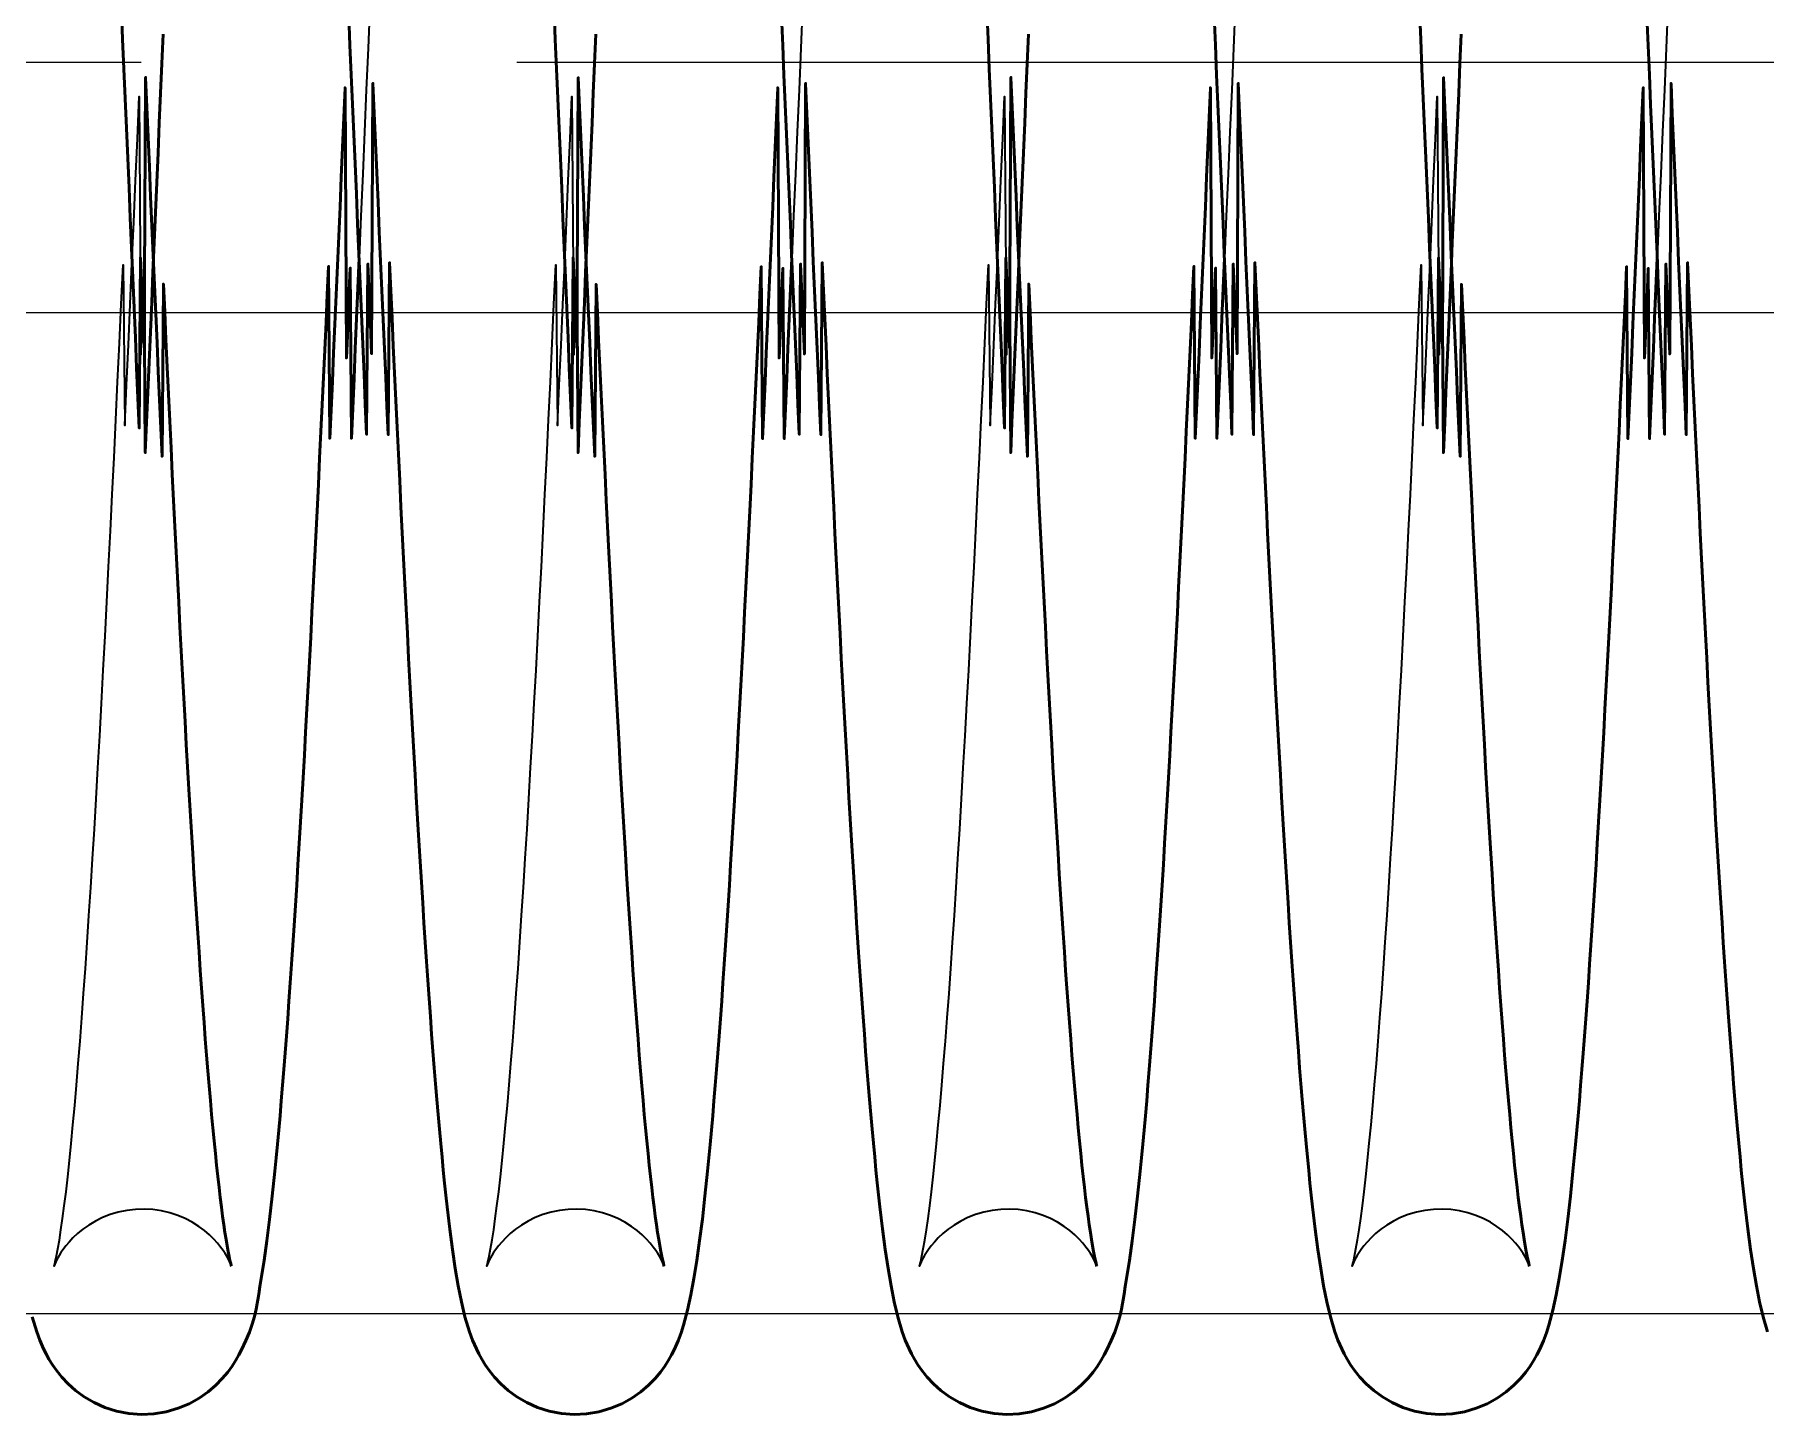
# Model space of a CAD drawing. Header units: millimetres. Extents: x 1448 to 104164, y -19509 to -89.
# Drawn here: x 81338.2 to 81407.3, y -3056.7 to -3001.5 of the extents above; entities that cross this region are included whole.
import ezdxf

# ---------------------------------------------------------------- set-up
doc = ezdxf.new("R2010")
doc.units = ezdxf.units.MM
doc.header["$LTSCALE"] = 60
doc.header["$MEASUREMENT"] = 0
doc.linetypes.add('CENTER', pattern=[2, 1.25, -0.25, 0.25, -0.25])
doc.layers.get('0').update_dxf_attribs({"linetype": 'CONTINUOUS'})
doc.layers.add('cen', color=14, linetype='CONTINUOUS')
doc.layers.add('가려진 것(ISO)', color=7, linetype='CONTINUOUS', lineweight=35)
doc.layers.add('가시적인 것(ISO)', color=7, linetype='CONTINUOUS', lineweight=50)

# ---------------------------------------------------------------- blocks, each defined once
blk = doc.blocks.new('토션스프링1')
at = {"layer": '가려진 것(ISO)', "flags": 128}
for points in [[(21462886.728, -50955456.936), (21462886.656, -50955458.59), (21462886.584, -50955460.254), (21462886.512, -50955461.927), (21462886.44, -50955463.607), (21462886.368, -50955465.293), (21462886.297, -50955466.981)], [(21462904.003, -50955456.939), (21462903.931, -50955458.591), (21462903.86, -50955460.254), (21462903.788, -50955461.926), (21462903.716, -50955463.606), (21462903.644, -50955465.292), (21462903.572, -50955466.982)], [(21462921.279, -50955456.936), (21462921.207, -50955458.59), (21462921.135, -50955460.254), (21462921.064, -50955461.927), (21462920.992, -50955463.607), (21462920.92, -50955465.293), (21462920.848, -50955466.981)], [(21462938.555, -50955456.939), (21462938.483, -50955458.591), (21462938.411, -50955460.254), (21462938.339, -50955461.926), (21462938.268, -50955463.606), (21462938.196, -50955465.292), (21462938.124, -50955466.982)], [(21462881.199, -50955507.244), (21462881.194, -50955507.229), (21462881.175, -50955507.177), (21462881.134, -50955507.083), (21462881.064, -50955506.94), (21462881.012, -50955506.847), (21462880.948, -50955506.739), (21462880.867, -50955506.616), (21462880.766, -50955506.478), (21462880.643, -50955506.325), (21462880.496, -50955506.162), (21462880.322, -50955505.993), (21462880.121, -50955505.821), (21462879.891, -50955505.652), (21462879.634, -50955505.491), (21462879.354, -50955505.344), (21462879.053, -50955505.217), (21462878.734, -50955505.113), (21462878.401, -50955505.035), (21462878.058, -50955504.985), (21462877.71, -50955504.965), (21462877.363, -50955504.976), (21462877.019, -50955505.017), (21462876.682, -50955505.087), (21462876.358, -50955505.183), (21462876.052, -50955505.304), (21462875.765, -50955505.445), (21462875.501, -50955505.603), (21462875.263, -50955505.77), (21462875.053, -50955505.941), (21462874.871, -50955506.112), (21462874.716, -50955506.278), (21462874.586, -50955506.433), (21462874.48, -50955506.574), (21462874.393, -50955506.702), (21462874.323, -50955506.815), (21462874.268, -50955506.913), (21462874.192, -50955507.065), (21462874.148, -50955507.166), (21462874.126, -50955507.223), (21462874.118, -50955507.244), (21462874.121, -50955507.234), (21462874.132, -50955507.197), (21462874.148, -50955507.136), (21462874.167, -50955507.055), (21462874.214, -50955506.836), (21462874.268, -50955506.549), (21462874.329, -50955506.199), (21462874.393, -50955505.792), (21462874.46, -50955505.333), (21462874.526, -50955504.828), (21462874.594, -50955504.275), (21462874.662, -50955503.674), (21462874.731, -50955503.027), (21462874.8, -50955502.336), (21462874.871, -50955501.601), (21462874.941, -50955500.825), (21462875.012, -50955500.007), (21462875.083, -50955499.15), (21462875.155, -50955498.254), (21462875.226, -50955497.322), (21462875.297, -50955496.353), (21462875.368, -50955495.35), (21462875.439, -50955494.31), (21462875.51, -50955493.232), (21462875.582, -50955492.119), (21462875.653, -50955490.971), (21462875.725, -50955489.79), (21462875.797, -50955488.577), (21462875.868, -50955487.333), (21462875.94, -50955486.061), (21462876.011, -50955484.76), (21462876.083, -50955483.433), (21462876.155, -50955482.08), (21462876.226, -50955480.703), (21462876.297, -50955479.301), (21462876.369, -50955477.873), (21462876.44, -50955476.418), (21462876.512, -50955474.94), (21462876.584, -50955473.44), (21462876.656, -50955471.919), (21462876.727, -50955470.378), (21462876.799, -50955468.82), (21462876.871, -50955467.246), (21462876.943, -50955473.657), (21462877.014, -50955472.056), (21462877.086, -50955470.443), (21462877.157, -50955468.82), (21462877.228, -50955467.183), (21462877.3, -50955465.534), (21462877.372, -50955463.872), (21462877.443, -50955462.202), (21462877.515, -50955460.523), (21462877.587, -50955470.837), (21462877.659, -50955469.147)], [(21462898.475, -50955507.244), (21462898.47, -50955507.229), (21462898.451, -50955507.177), (21462898.41, -50955507.083), (21462898.339, -50955506.94), (21462898.288, -50955506.847), (21462898.223, -50955506.739), (21462898.143, -50955506.617), (21462898.042, -50955506.478), (21462897.919, -50955506.326), (21462897.772, -50955506.163), (21462897.599, -50955505.994), (21462897.397, -50955505.822), (21462897.167, -50955505.652), (21462896.911, -50955505.491), (21462896.631, -50955505.344), (21462896.33, -50955505.217), (21462896.011, -50955505.114), (21462895.678, -50955505.035), (21462895.335, -50955504.985), (21462894.988, -50955504.965), (21462894.641, -50955504.976), (21462894.296, -50955505.017), (21462893.959, -50955505.086), (21462893.636, -50955505.182), (21462893.33, -50955505.303), (21462893.043, -50955505.445), (21462892.778, -50955505.602), (21462892.54, -50955505.768), (21462892.33, -50955505.94), (21462892.148, -50955506.111), (21462891.992, -50955506.277), (21462891.863, -50955506.432), (21462891.756, -50955506.572), (21462891.668, -50955506.699), (21462891.597, -50955506.811), (21462891.542, -50955506.91), (21462891.467, -50955507.065), (21462891.423, -50955507.166), (21462891.401, -50955507.224), (21462891.394, -50955507.244), (21462891.397, -50955507.234), (21462891.408, -50955507.197), (21462891.423, -50955507.137), (21462891.441, -50955507.056), (21462891.488, -50955506.837), (21462891.544, -50955506.547), (21462891.606, -50955506.195), (21462891.67, -50955505.788), (21462891.735, -50955505.333), (21462891.801, -50955504.827), (21462891.869, -50955504.272), (21462891.937, -50955503.671), (21462892.006, -50955503.023), (21462892.076, -50955502.331), (21462892.147, -50955501.596), (21462892.217, -50955500.819), (21462892.289, -50955500.001), (21462892.36, -50955499.144), (21462892.431, -50955498.25), (21462892.502, -50955497.319), (21462892.573, -50955496.353), (21462892.644, -50955495.347), (21462892.715, -50955494.304), (21462892.786, -50955493.225), (21462892.858, -50955492.111), (21462892.929, -50955490.962), (21462893.001, -50955489.781), (21462893.073, -50955488.569), (21462893.144, -50955487.327), (21462893.216, -50955486.056), (21462893.287, -50955484.757), (21462893.359, -50955483.432), (21462893.43, -50955482.082), (21462893.502, -50955480.705), (21462893.573, -50955479.3), (21462893.645, -50955477.869), (21462893.716, -50955476.413), (21462893.788, -50955474.934), (21462893.86, -50955473.433), (21462893.932, -50955471.913), (21462894.003, -50955470.373), (21462894.075, -50955468.817), (21462894.147, -50955467.245), (21462894.218, -50955473.659), (21462894.29, -50955472.061), (21462894.361, -50955470.451), (21462894.432, -50955468.826), (21462894.504, -50955467.186), (21462894.576, -50955465.534), (21462894.647, -50955463.871), (21462894.719, -50955462.2), (21462894.791, -50955460.521), (21462894.863, -50955470.836), (21462894.935, -50955469.147)], [(21462915.751, -50955507.244), (21462915.746, -50955507.229), (21462915.726, -50955507.177), (21462915.686, -50955507.083), (21462915.615, -50955506.94), (21462915.564, -50955506.847), (21462915.499, -50955506.739), (21462915.418, -50955506.616), (21462915.318, -50955506.478), (21462915.195, -50955506.325), (21462915.047, -50955506.162), (21462914.874, -50955505.993), (21462914.673, -50955505.821), (21462914.442, -50955505.652), (21462914.186, -50955505.491), (21462913.905, -50955505.344), (21462913.605, -50955505.217), (21462913.286, -50955505.113), (21462912.952, -50955505.035), (21462912.609, -50955504.985), (21462912.262, -50955504.965), (21462911.915, -50955504.976), (21462911.57, -50955505.017), (21462911.233, -50955505.087), (21462910.91, -50955505.183), (21462910.603, -50955505.304), (21462910.317, -50955505.445), (21462910.053, -50955505.603), (21462909.814, -50955505.77), (21462909.604, -50955505.941), (21462909.422, -50955506.112), (21462909.267, -50955506.278), (21462909.138, -50955506.433), (21462909.031, -50955506.574), (21462908.944, -50955506.702), (21462908.875, -50955506.815), (21462908.82, -50955506.913), (21462908.743, -50955507.065), (21462908.699, -50955507.166), (21462908.677, -50955507.223), (21462908.67, -50955507.244), (21462908.673, -50955507.234), (21462908.683, -50955507.197), (21462908.699, -50955507.136), (21462908.719, -50955507.055), (21462908.765, -50955506.836), (21462908.82, -50955506.549), (21462908.88, -50955506.199), (21462908.945, -50955505.792), (21462909.011, -50955505.333), (21462909.078, -50955504.828), (21462909.145, -50955504.275), (21462909.213, -50955503.674), (21462909.282, -50955503.027), (21462909.352, -50955502.336), (21462909.422, -50955501.601), (21462909.493, -50955500.825), (21462909.564, -50955500.007), (21462909.635, -50955499.15), (21462909.706, -50955498.254), (21462909.777, -50955497.322), (21462909.849, -50955496.353), (21462909.92, -50955495.35), (21462909.991, -50955494.31), (21462910.062, -50955493.232), (21462910.133, -50955492.119), (21462910.205, -50955490.971), (21462910.276, -50955489.79), (21462910.348, -50955488.577), (21462910.42, -50955487.333), (21462910.491, -50955486.061), (21462910.563, -50955484.76), (21462910.635, -50955483.433), (21462910.706, -50955482.08), (21462910.777, -50955480.703), (21462910.849, -50955479.301), (21462910.92, -50955477.873), (21462910.992, -50955476.418), (21462911.063, -50955474.94), (21462911.135, -50955473.44), (21462911.207, -50955471.919), (21462911.279, -50955470.378), (21462911.351, -50955468.82), (21462911.422, -50955467.246), (21462911.494, -50955473.657), (21462911.566, -50955472.056), (21462911.637, -50955470.443), (21462911.708, -50955468.82), (21462911.78, -50955467.183), (21462911.852, -50955465.534), (21462911.923, -50955463.872), (21462911.995, -50955462.202), (21462912.067, -50955460.523), (21462912.139, -50955470.837), (21462912.21, -50955469.147)], [(21462933.027, -50955507.244), (21462933.022, -50955507.229), (21462933.002, -50955507.177), (21462932.961, -50955507.083), (21462932.891, -50955506.94), (21462932.84, -50955506.847), (21462932.775, -50955506.739), (21462932.694, -50955506.617), (21462932.594, -50955506.478), (21462932.471, -50955506.326), (21462932.324, -50955506.163), (21462932.15, -50955505.994), (21462931.949, -50955505.822), (21462931.718, -50955505.652), (21462931.462, -50955505.491), (21462931.182, -50955505.344), (21462930.882, -50955505.217), (21462930.563, -50955505.114), (21462930.229, -50955505.035), (21462929.886, -50955504.985), (21462929.54, -50955504.965), (21462929.192, -50955504.976), (21462928.848, -50955505.017), (21462928.511, -50955505.086), (21462928.187, -50955505.182), (21462927.881, -50955505.303), (21462927.594, -50955505.445), (21462927.33, -50955505.602), (21462927.091, -50955505.768), (21462926.882, -50955505.94), (21462926.699, -50955506.111), (21462926.544, -50955506.277), (21462926.414, -50955506.432), (21462926.307, -50955506.572), (21462926.219, -50955506.699), (21462926.149, -50955506.811), (21462926.094, -50955506.91), (21462926.018, -50955507.065), (21462925.975, -50955507.166), (21462925.953, -50955507.224), (21462925.946, -50955507.244), (21462925.949, -50955507.234), (21462925.959, -50955507.197), (21462925.974, -50955507.137), (21462925.993, -50955507.056), (21462926.04, -50955506.837), (21462926.096, -50955506.547), (21462926.158, -50955506.195), (21462926.222, -50955505.788), (21462926.287, -50955505.333), (21462926.353, -50955504.827), (21462926.42, -50955504.272), (21462926.489, -50955503.671), (21462926.558, -50955503.023), (21462926.628, -50955502.331), (21462926.698, -50955501.596), (21462926.769, -50955500.819), (21462926.84, -50955500.001), (21462926.911, -50955499.144), (21462926.983, -50955498.25), (21462927.054, -50955497.319), (21462927.124, -50955496.353), (21462927.195, -50955495.347), (21462927.267, -50955494.304), (21462927.338, -50955493.225), (21462927.409, -50955492.111), (21462927.481, -50955490.962), (21462927.553, -50955489.781), (21462927.624, -50955488.569), (21462927.696, -50955487.327), (21462927.767, -50955486.056), (21462927.839, -50955484.757), (21462927.91, -50955483.432), (21462927.982, -50955482.082), (21462928.053, -50955480.705), (21462928.124, -50955479.3), (21462928.196, -50955477.869), (21462928.268, -50955476.413), (21462928.339, -50955474.934), (21462928.411, -50955473.433), (21462928.483, -50955471.913), (21462928.555, -50955470.373), (21462928.626, -50955468.817), (21462928.698, -50955467.245), (21462928.77, -50955473.659), (21462928.841, -50955472.061), (21462928.912, -50955470.451), (21462928.984, -50955468.826), (21462929.056, -50955467.186), (21462929.127, -50955465.534), (21462929.199, -50955463.871), (21462929.271, -50955462.2), (21462929.342, -50955460.521), (21462929.414, -50955470.836), (21462929.486, -50955469.147)]]:
    blk.add_lwpolyline(points, dxfattribs=at)
at = {"layer": '가시적인 것(ISO)', "flags": 128}
for points in [[(21462876.803, -50955457.057), (21462876.854, -50955458.232), (21462876.905, -50955459.413), (21462876.956, -50955460.597), (21462877.007, -50955461.786), (21462877.058, -50955462.978), (21462877.109, -50955464.173), (21462877.16, -50955465.37), (21462877.211, -50955466.568), (21462877.262, -50955467.767), (21462877.312, -50955468.966), (21462877.363, -50955470.165), (21462877.414, -50955471.363), (21462877.465, -50955472.561), (21462877.515, -50955473.761), (21462877.566, -50955466.961), (21462877.617, -50955468.161), (21462877.668, -50955469.361), (21462877.719, -50955470.559), (21462877.77, -50955459.756), (21462877.821, -50955460.951), (21462877.872, -50955462.142), (21462877.923, -50955463.331), (21462877.974, -50955464.515), (21462878.025, -50955465.694), (21462878.076, -50955466.868), (21462878.126, -50955468.036), (21462878.177, -50955469.198), (21462878.228, -50955470.352), (21462878.279, -50955471.499), (21462878.329, -50955472.637), (21462878.38, -50955473.77), (21462878.431, -50955474.895), (21462878.482, -50955468.014), (21462878.533, -50955469.126), (21462878.583, -50955470.23), (21462878.634, -50955471.326), (21462878.685, -50955472.413), (21462878.736, -50955473.49), (21462878.787, -50955474.557), (21462878.838, -50955475.613), (21462878.889, -50955476.659), (21462878.94, -50955477.692), (21462878.991, -50955478.714), (21462879.042, -50955479.722), (21462879.093, -50955480.718), (21462879.143, -50955481.699), (21462879.194, -50955482.666), (21462879.244, -50955483.619), (21462879.295, -50955484.559), (21462879.346, -50955485.486), (21462879.397, -50955486.4), (21462879.447, -50955487.3), (21462879.498, -50955488.185), (21462879.549, -50955489.055), (21462879.6, -50955489.91), (21462879.651, -50955490.749), (21462879.702, -50955491.572), (21462879.752, -50955492.378), (21462879.803, -50955493.166), (21462879.854, -50955493.937), (21462879.904, -50955494.69), (21462879.955, -50955495.425), (21462880.005, -50955496.14), (21462880.056, -50955496.836), (21462880.106, -50955497.513), (21462880.156, -50955498.172), (21462880.207, -50955498.813), (21462880.257, -50955499.434), (21462880.307, -50955500.036), (21462880.357, -50955500.618), (21462880.407, -50955501.18), (21462880.457, -50955501.72), (21462880.507, -50955502.24), (21462880.556, -50955502.738), (21462880.606, -50955503.214), (21462880.655, -50955503.667), (21462880.703, -50955504.098), (21462880.751, -50955504.505), (21462880.799, -50955504.889), (21462880.847, -50955505.25), (21462880.894, -50955505.587), (21462880.94, -50955505.897), (21462880.985, -50955506.181), (21462881.028, -50955506.435), (21462881.068, -50955506.66), (21462881.106, -50955506.854), (21462881.141, -50955507.014), (21462881.17, -50955507.137), (21462881.191, -50955507.216), (21462881.199, -50955507.244)], [(21462877.659, -50955469.147), (21462877.71, -50955467.946), (21462877.761, -50955474.743), (21462877.812, -50955473.54), (21462877.863, -50955472.338), (21462877.913, -50955471.136), (21462877.964, -50955469.936), (21462878.015, -50955468.738), (21462878.065, -50955467.543), (21462878.116, -50955466.347), (21462878.167, -50955465.152), (21462878.218, -50955463.958), (21462878.269, -50955462.766), (21462878.32, -50955461.575), (21462878.371, -50955460.388), (21462878.422, -50955459.204), (21462878.473, -50955458.024)], [(21462894.079, -50955457.062), (21462894.13, -50955458.238), (21462894.181, -50955459.419), (21462894.232, -50955460.603), (21462894.283, -50955461.792), (21462894.334, -50955462.983), (21462894.385, -50955464.177), (21462894.436, -50955465.372), (21462894.487, -50955466.569), (21462894.537, -50955467.766), (21462894.588, -50955468.964), (21462894.639, -50955470.161), (21462894.689, -50955471.359), (21462894.74, -50955472.559), (21462894.791, -50955473.761), (21462894.842, -50955466.962), (21462894.893, -50955468.164), (21462894.944, -50955469.365), (21462894.995, -50955470.564), (21462895.046, -50955459.762), (21462895.097, -50955460.956), (21462895.148, -50955462.148), (21462895.199, -50955463.336), (21462895.25, -50955464.519), (21462895.3, -50955465.698), (21462895.351, -50955466.871), (21462895.402, -50955468.037), (21462895.453, -50955469.197), (21462895.504, -50955470.349), (21462895.554, -50955471.494), (21462895.605, -50955472.634), (21462895.656, -50955473.768), (21462895.707, -50955474.895), (21462895.758, -50955468.016), (21462895.808, -50955469.129), (21462895.859, -50955470.234), (21462895.91, -50955471.33), (21462895.961, -50955472.417), (21462896.012, -50955473.494), (21462896.063, -50955474.561), (21462896.114, -50955475.618), (21462896.165, -50955476.662), (21462896.216, -50955477.695), (21462896.267, -50955478.715), (21462896.317, -50955479.722), (21462896.368, -50955480.716), (21462896.419, -50955481.695), (21462896.469, -50955482.662), (21462896.52, -50955483.616), (21462896.571, -50955484.558), (21462896.622, -50955485.486), (21462896.673, -50955486.401), (21462896.723, -50955487.302), (21462896.774, -50955488.187), (21462896.825, -50955489.058), (21462896.876, -50955489.913), (21462896.927, -50955490.752), (21462896.977, -50955491.575), (21462897.028, -50955492.38), (21462897.079, -50955493.168), (21462897.129, -50955493.939), (21462897.18, -50955494.69), (21462897.23, -50955495.423), (21462897.281, -50955496.137), (21462897.331, -50955496.834), (21462897.382, -50955497.512), (21462897.432, -50955498.172), (21462897.482, -50955498.813), (21462897.533, -50955499.434), (21462897.583, -50955500.037), (21462897.633, -50955500.619), (21462897.683, -50955501.181), (21462897.733, -50955501.721), (21462897.783, -50955502.241), (21462897.832, -50955502.739), (21462897.881, -50955503.214), (21462897.93, -50955503.667), (21462897.979, -50955504.097), (21462898.027, -50955504.505), (21462898.076, -50955504.89), (21462898.123, -50955505.251), (21462898.17, -50955505.587), (21462898.216, -50955505.898), (21462898.26, -50955506.18), (21462898.303, -50955506.435), (21462898.344, -50955506.66), (21462898.382, -50955506.854), (21462898.417, -50955507.014), (21462898.446, -50955507.137), (21462898.467, -50955507.216), (21462898.475, -50955507.244)], [(21462894.935, -50955469.147), (21462894.986, -50955467.947), (21462895.036, -50955474.745), (21462895.087, -50955473.544), (21462895.138, -50955472.344), (21462895.189, -50955471.145), (21462895.239, -50955469.947), (21462895.29, -50955468.75), (21462895.341, -50955467.551), (21462895.392, -50955466.353), (21462895.443, -50955465.156), (21462895.494, -50955463.96), (21462895.544, -50955462.766), (21462895.595, -50955461.575), (21462895.646, -50955460.387), (21462895.697, -50955459.203), (21462895.748, -50955458.023)], [(21462911.355, -50955457.057), (21462911.406, -50955458.232), (21462911.457, -50955459.413), (21462911.508, -50955460.597), (21462911.558, -50955461.786), (21462911.609, -50955462.978), (21462911.66, -50955464.173), (21462911.711, -50955465.37), (21462911.762, -50955466.568), (21462911.813, -50955467.767), (21462911.864, -50955468.966), (21462911.915, -50955470.165), (21462911.965, -50955471.363), (21462912.016, -50955472.561), (21462912.067, -50955473.761), (21462912.118, -50955466.961), (21462912.168, -50955468.161), (21462912.219, -50955469.361), (21462912.27, -50955470.559), (21462912.321, -50955459.756), (21462912.372, -50955460.951), (21462912.423, -50955462.142), (21462912.474, -50955463.331), (21462912.525, -50955464.515), (21462912.576, -50955465.694), (21462912.627, -50955466.868), (21462912.678, -50955468.036), (21462912.729, -50955469.198), (21462912.78, -50955470.352), (21462912.83, -50955471.499), (21462912.881, -50955472.637), (21462912.932, -50955473.77), (21462912.982, -50955474.895), (21462913.033, -50955468.014), (21462913.084, -50955469.126), (21462913.135, -50955470.23), (21462913.186, -50955471.326), (21462913.237, -50955472.413), (21462913.288, -50955473.49), (21462913.339, -50955474.557), (21462913.39, -50955475.613), (21462913.441, -50955476.659), (21462913.492, -50955477.692), (21462913.542, -50955478.714), (21462913.593, -50955479.722), (21462913.644, -50955480.718), (21462913.695, -50955481.699), (21462913.745, -50955482.666), (21462913.796, -50955483.619), (21462913.847, -50955484.559), (21462913.897, -50955485.486), (21462913.948, -50955486.4), (21462913.999, -50955487.3), (21462914.05, -50955488.185), (21462914.101, -50955489.055), (21462914.151, -50955489.91), (21462914.202, -50955490.749), (21462914.253, -50955491.572), (21462914.304, -50955492.378), (21462914.355, -50955493.166), (21462914.405, -50955493.937), (21462914.456, -50955494.69), (21462914.506, -50955495.425), (21462914.557, -50955496.14), (21462914.607, -50955496.836), (21462914.657, -50955497.513), (21462914.708, -50955498.172), (21462914.758, -50955498.813), (21462914.808, -50955499.434), (21462914.859, -50955500.036), (21462914.909, -50955500.618), (21462914.959, -50955501.18), (21462915.009, -50955501.72), (21462915.058, -50955502.24), (21462915.108, -50955502.738), (21462915.157, -50955503.214), (21462915.206, -50955503.667), (21462915.255, -50955504.098), (21462915.303, -50955504.505), (21462915.351, -50955504.889), (21462915.399, -50955505.25), (21462915.446, -50955505.587), (21462915.492, -50955505.897), (21462915.536, -50955506.181), (21462915.579, -50955506.435), (21462915.62, -50955506.66), (21462915.658, -50955506.854), (21462915.692, -50955507.014), (21462915.721, -50955507.137), (21462915.742, -50955507.216), (21462915.751, -50955507.244)], [(21462912.21, -50955469.147), (21462912.261, -50955467.946), (21462912.312, -50955474.743), (21462912.363, -50955473.54), (21462912.414, -50955472.338), (21462912.465, -50955471.136), (21462912.516, -50955469.936), (21462912.566, -50955468.738), (21462912.617, -50955467.543), (21462912.668, -50955466.347), (21462912.719, -50955465.152), (21462912.769, -50955463.958), (21462912.82, -50955462.766), (21462912.871, -50955461.575), (21462912.922, -50955460.388), (21462912.973, -50955459.204), (21462913.024, -50955458.024)], [(21462928.631, -50955457.062), (21462928.682, -50955458.238), (21462928.733, -50955459.419), (21462928.783, -50955460.603), (21462928.834, -50955461.792), (21462928.885, -50955462.983), (21462928.936, -50955464.177), (21462928.987, -50955465.372), (21462929.038, -50955466.569), (21462929.089, -50955467.766), (21462929.14, -50955468.964), (21462929.19, -50955470.161), (21462929.241, -50955471.359), (21462929.292, -50955472.559), (21462929.343, -50955473.761), (21462929.393, -50955466.962), (21462929.444, -50955468.164), (21462929.495, -50955469.365), (21462929.546, -50955470.564), (21462929.597, -50955459.762), (21462929.648, -50955460.956), (21462929.699, -50955462.148), (21462929.75, -50955463.336), (21462929.801, -50955464.519), (21462929.852, -50955465.698), (21462929.903, -50955466.871), (21462929.954, -50955468.037), (21462930.004, -50955469.197), (21462930.055, -50955470.349), (21462930.106, -50955471.494), (21462930.157, -50955472.634), (21462930.207, -50955473.768), (21462930.258, -50955474.895), (21462930.309, -50955468.016), (21462930.36, -50955469.129), (21462930.411, -50955470.234), (21462930.462, -50955471.33), (21462930.513, -50955472.417), (21462930.564, -50955473.494), (21462930.615, -50955474.561), (21462930.666, -50955475.618), (21462930.717, -50955476.662), (21462930.767, -50955477.695), (21462930.818, -50955478.715), (21462930.869, -50955479.722), (21462930.92, -50955480.716), (21462930.97, -50955481.695), (21462931.021, -50955482.662), (21462931.072, -50955483.616), (21462931.122, -50955484.558), (21462931.173, -50955485.486), (21462931.224, -50955486.401), (21462931.275, -50955487.302), (21462931.326, -50955488.187), (21462931.377, -50955489.058), (21462931.427, -50955489.913), (21462931.478, -50955490.752), (21462931.529, -50955491.575), (21462931.58, -50955492.38), (21462931.63, -50955493.168), (21462931.681, -50955493.939), (21462931.731, -50955494.69), (21462931.782, -50955495.423), (21462931.832, -50955496.137), (21462931.883, -50955496.834), (21462931.933, -50955497.512), (21462931.983, -50955498.172), (21462932.034, -50955498.813), (21462932.084, -50955499.434), (21462932.134, -50955500.037), (21462932.185, -50955500.619), (21462932.235, -50955501.181), (21462932.284, -50955501.721), (21462932.334, -50955502.241), (21462932.384, -50955502.739), (21462932.433, -50955503.214), (21462932.482, -50955503.667), (21462932.53, -50955504.097), (21462932.579, -50955504.505), (21462932.627, -50955504.89), (21462932.675, -50955505.251), (21462932.722, -50955505.587), (21462932.768, -50955505.898), (21462932.812, -50955506.18), (21462932.855, -50955506.435), (21462932.895, -50955506.66), (21462932.933, -50955506.854), (21462932.968, -50955507.014), (21462932.997, -50955507.137), (21462933.018, -50955507.216), (21462933.027, -50955507.244)], [(21462929.486, -50955469.147), (21462929.537, -50955467.947), (21462929.588, -50955474.745), (21462929.639, -50955473.544), (21462929.69, -50955472.344), (21462929.74, -50955471.145), (21462929.791, -50955469.947), (21462929.842, -50955468.75), (21462929.892, -50955467.551), (21462929.943, -50955466.353), (21462929.994, -50955465.156), (21462930.045, -50955463.96), (21462930.096, -50955462.766), (21462930.147, -50955461.575), (21462930.198, -50955460.387), (21462930.249, -50955459.203), (21462930.3, -50955458.023)], [(21462886.297, -50955466.981), (21462886.246, -50955468.181), (21462886.195, -50955469.381), (21462886.144, -50955470.581), (21462886.093, -50955471.78), (21462886.043, -50955472.977), (21462885.992, -50955474.175), (21462885.941, -50955467.374), (21462885.891, -50955468.573), (21462885.84, -50955469.772), (21462885.789, -50955470.97), (21462885.738, -50955460.166), (21462885.687, -50955461.36), (21462885.636, -50955462.551), (21462885.585, -50955463.739), (21462885.534, -50955464.923), (21462885.483, -50955466.102), (21462885.432, -50955467.276), (21462885.381, -50955468.445), (21462885.33, -50955469.607), (21462885.28, -50955470.761), (21462885.229, -50955471.909), (21462885.178, -50955473.048), (21462885.127, -50955474.179), (21462885.077, -50955467.304), (21462885.026, -50955468.422), (21462884.975, -50955469.533), (21462884.924, -50955470.636), (21462884.873, -50955471.732), (21462884.822, -50955472.818), (21462884.771, -50955473.895), (21462884.72, -50955474.963), (21462884.669, -50955476.02), (21462884.618, -50955477.066), (21462884.567, -50955478.101), (21462884.516, -50955479.125), (21462884.465, -50955480.135), (21462884.415, -50955481.133), (21462884.364, -50955482.117), (21462884.313, -50955483.087), (21462884.262, -50955484.043), (21462884.211, -50955484.985), (21462884.161, -50955485.914), (21462884.11, -50955486.83), (21462884.059, -50955487.732), (21462884.008, -50955488.621), (21462883.957, -50955489.495), (21462883.906, -50955490.354), (21462883.855, -50955491.198), (21462883.804, -50955492.027), (21462883.752, -50955492.84), (21462883.701, -50955493.637), (21462883.65, -50955494.417), (21462883.599, -50955495.18), (21462883.548, -50955495.925), (21462883.497, -50955496.653), (21462883.445, -50955497.363), (21462883.394, -50955498.054), (21462883.343, -50955498.726), (21462883.292, -50955499.38), (21462883.241, -50955500.015), (21462883.19, -50955500.632), (21462883.139, -50955501.231), (21462883.088, -50955501.812), (21462883.037, -50955502.375), (21462882.985, -50955502.92), (21462882.933, -50955503.446), (21462882.829, -50955504.446), (21462882.722, -50955505.374), (21462882.614, -50955506.232), (21462882.502, -50955507.018), (21462882.388, -50955507.733), (21462882.337, -50955508.059), (21462882.289, -50955508.367), (21462882.184, -50955508.956), (21462882.115, -50955509.251), (21462882.027, -50955509.554), (21462881.916, -50955509.874), (21462881.775, -50955510.216), (21462881.598, -50955510.588), (21462881.495, -50955510.788), (21462881.375, -50955511.002), (21462881.229, -50955511.234), (21462881.051, -50955511.479), (21462880.835, -50955511.736), (21462880.576, -50955512.001), (21462880.268, -50955512.264), (21462879.913, -50955512.513), (21462879.51, -50955512.736), (21462879.068, -50955512.921), (21462878.597, -50955513.059), (21462878.105, -50955513.14), (21462877.602, -50955513.163), (21462877.1, -50955513.127), (21462876.613, -50955513.032), (21462876.147, -50955512.883), (21462875.713, -50955512.689), (21462875.322, -50955512.46), (21462874.977, -50955512.206), (21462874.679, -50955511.94), (21462874.429, -50955511.675), (21462874.223, -50955511.42), (21462874.053, -50955511.178), (21462873.914, -50955510.952), (21462873.798, -50955510.743), (21462873.701, -50955510.548), (21462873.549, -50955510.193), (21462873.43, -50955509.869), (21462873.247, -50955509.262)], [(21462903.572, -50955466.982), (21462903.521, -50955468.182), (21462903.471, -50955469.384), (21462903.42, -50955470.585), (21462903.369, -50955471.786), (21462903.318, -50955472.986), (21462903.268, -50955474.184), (21462903.217, -50955467.38), (21462903.166, -50955468.578), (21462903.115, -50955469.775), (21462903.064, -50955470.971), (21462903.014, -50955460.166), (21462902.963, -50955461.359), (21462902.912, -50955462.55), (21462902.861, -50955463.738), (21462902.81, -50955464.921), (21462902.759, -50955466.101), (21462902.708, -50955467.276), (21462902.657, -50955468.445), (21462902.606, -50955469.608), (21462902.555, -50955470.765), (21462902.504, -50955471.914), (21462902.453, -50955473.055), (21462902.403, -50955474.188), (21462902.352, -50955467.312), (21462902.301, -50955468.428), (21462902.251, -50955469.537), (21462902.2, -50955470.639), (21462902.149, -50955471.733), (21462902.098, -50955472.819), (21462902.047, -50955473.895), (21462901.996, -50955474.962), (21462901.945, -50955476.019), (21462901.894, -50955477.065), (21462901.843, -50955478.1), (21462901.792, -50955479.124), (21462901.741, -50955480.136), (21462901.69, -50955481.134), (21462901.639, -50955482.12), (21462901.588, -50955483.092), (21462901.538, -50955484.049), (21462901.487, -50955484.992), (21462901.436, -50955485.92), (21462901.385, -50955486.835), (21462901.334, -50955487.736), (21462901.284, -50955488.623), (21462901.233, -50955489.496), (21462901.182, -50955490.355), (21462901.13, -50955491.198), (21462901.079, -50955492.027), (21462901.028, -50955492.839), (21462900.977, -50955493.636), (21462900.926, -50955494.416), (21462900.875, -50955495.179), (21462900.823, -50955495.925), (21462900.772, -50955496.654), (21462900.721, -50955497.364), (21462900.67, -50955498.057), (21462900.619, -50955498.731), (21462900.567, -50955499.385), (21462900.516, -50955500.021), (21462900.465, -50955500.638), (21462900.414, -50955501.236), (21462900.364, -50955501.815), (21462900.313, -50955502.377), (21462900.262, -50955502.92), (21462900.21, -50955503.445), (21462900.106, -50955504.441), (21462900.001, -50955505.366), (21462899.892, -50955506.223), (21462899.78, -50955507.011), (21462899.664, -50955507.733), (21462899.543, -50955508.389), (21462899.411, -50955508.999), (21462899.249, -50955509.597), (21462899.153, -50955509.904), (21462899.035, -50955510.23), (21462898.874, -50955510.591), (21462898.772, -50955510.79), (21462898.65, -50955511.002), (21462898.505, -50955511.232), (21462898.327, -50955511.478), (21462898.111, -50955511.735), (21462897.852, -50955512.001), (21462897.544, -50955512.264), (21462897.188, -50955512.513), (21462896.785, -50955512.736), (21462896.344, -50955512.921), (21462895.873, -50955513.059), (21462895.381, -50955513.14), (21462894.877, -50955513.163), (21462894.376, -50955513.127), (21462893.888, -50955513.032), (21462893.422, -50955512.883), (21462892.989, -50955512.689), (21462892.598, -50955512.46), (21462892.252, -50955512.205), (21462891.954, -50955511.94), (21462891.705, -50955511.676), (21462891.499, -50955511.42), (21462891.329, -50955511.178), (21462891.19, -50955510.952), (21462891.074, -50955510.743), (21462890.977, -50955510.548), (21462890.825, -50955510.193), (21462890.705, -50955509.868), (21462890.524, -50955509.263), (21462890.384, -50955508.666), (21462890.256, -50955508.026), (21462890.136, -50955507.331), (21462890.024, -50955506.578), (21462889.916, -50955505.761), (21462889.812, -50955504.877), (21462889.761, -50955504.408), (21462889.71, -50955503.921), (21462889.658, -50955503.414), (21462889.607, -50955502.888), (21462889.555, -50955502.341), (21462889.503, -50955501.774), (21462889.451, -50955501.188), (21462889.4, -50955500.582), (21462889.348, -50955499.957), (21462889.296, -50955499.313), (21462889.245, -50955498.65), (21462889.193, -50955497.969), (21462889.142, -50955497.271), (21462889.09, -50955496.555), (21462889.039, -50955495.821), (21462888.987, -50955495.071), (21462888.936, -50955494.304), (21462888.885, -50955493.521), (21462888.834, -50955492.722), (21462888.782, -50955491.908), (21462888.731, -50955491.078), (21462888.68, -50955490.233), (21462888.629, -50955489.373), (21462888.578, -50955488.499), (21462888.528, -50955487.611), (21462888.477, -50955486.71), (21462888.426, -50955485.793), (21462888.375, -50955484.86), (21462888.324, -50955483.913), (21462888.273, -50955482.952), (21462888.222, -50955481.976), (21462888.171, -50955480.988), (21462888.12, -50955479.986), (21462888.069, -50955478.972), (21462888.018, -50955477.947), (21462887.967, -50955476.91), (21462887.916, -50955475.862), (21462887.865, -50955474.804), (21462887.815, -50955473.737), (21462887.764, -50955472.66), (21462887.713, -50955471.574), (21462887.662, -50955470.48), (21462887.611, -50955469.379), (21462887.561, -50955468.27), (21462887.51, -50955467.152), (21462887.459, -50955474.025), (21462887.408, -50955472.889), (21462887.357, -50955471.745), (21462887.307, -50955470.594), (21462887.256, -50955469.435), (21462887.205, -50955468.27), (21462887.154, -50955467.1), (21462887.103, -50955465.924), (21462887.052, -50955464.744), (21462887.001, -50955463.56), (21462886.95, -50955462.372), (21462886.899, -50955461.182), (21462886.848, -50955459.989), (21462886.797, -50955470.795), (21462886.746, -50955469.6), (21462886.696, -50955468.405), (21462886.645, -50955467.209), (21462886.594, -50955474.011), (21462886.544, -50955472.811), (21462886.493, -50955471.61), (21462886.442, -50955470.407), (21462886.391, -50955469.205), (21462886.34, -50955468.002), (21462886.289, -50955466.801), (21462886.238, -50955465.601), (21462886.187, -50955464.404), (21462886.136, -50955463.209), (21462886.085, -50955462.018), (21462886.034, -50955460.83), (21462885.983, -50955459.648), (21462885.932, -50955458.47), (21462885.882, -50955457.299)], [(21462920.848, -50955466.981), (21462920.797, -50955468.181), (21462920.746, -50955469.381), (21462920.696, -50955470.581), (21462920.645, -50955471.78), (21462920.594, -50955472.977), (21462920.544, -50955474.175), (21462920.493, -50955467.374), (21462920.442, -50955468.573), (21462920.391, -50955469.772), (21462920.34, -50955470.97), (21462920.289, -50955460.166), (21462920.238, -50955461.36), (21462920.187, -50955462.551), (21462920.136, -50955463.739), (21462920.085, -50955464.923), (21462920.035, -50955466.102), (21462919.984, -50955467.276), (21462919.933, -50955468.445), (21462919.882, -50955469.607), (21462919.831, -50955470.761), (21462919.78, -50955471.909), (21462919.73, -50955473.048), (21462919.679, -50955474.179), (21462919.628, -50955467.304), (21462919.577, -50955468.422), (21462919.527, -50955469.533), (21462919.476, -50955470.636), (21462919.425, -50955471.732), (21462919.374, -50955472.818), (21462919.323, -50955473.895), (21462919.272, -50955474.963), (21462919.221, -50955476.02), (21462919.17, -50955477.066), (21462919.119, -50955478.101), (21462919.068, -50955479.125), (21462919.017, -50955480.135), (21462918.966, -50955481.133), (21462918.915, -50955482.117), (21462918.864, -50955483.087), (21462918.814, -50955484.043), (21462918.763, -50955484.985), (21462918.712, -50955485.914), (21462918.661, -50955486.83), (21462918.61, -50955487.732), (21462918.559, -50955488.621), (21462918.508, -50955489.495), (21462918.457, -50955490.354), (21462918.406, -50955491.198), (21462918.355, -50955492.027), (21462918.304, -50955492.84), (21462918.253, -50955493.637), (21462918.202, -50955494.417), (21462918.15, -50955495.18), (21462918.099, -50955495.925), (21462918.048, -50955496.653), (21462917.997, -50955497.363), (21462917.946, -50955498.054), (21462917.895, -50955498.726), (21462917.844, -50955499.38), (21462917.793, -50955500.015), (21462917.742, -50955500.632), (21462917.691, -50955501.231), (21462917.64, -50955501.812), (21462917.588, -50955502.375), (21462917.537, -50955502.92), (21462917.485, -50955503.446), (21462917.38, -50955504.446), (21462917.274, -50955505.374), (21462917.165, -50955506.232), (21462917.054, -50955507.018), (21462916.94, -50955507.733), (21462916.888, -50955508.059), (21462916.841, -50955508.367), (21462916.735, -50955508.956), (21462916.666, -50955509.251), (21462916.579, -50955509.554), (21462916.467, -50955509.874), (21462916.326, -50955510.216), (21462916.15, -50955510.588), (21462916.047, -50955510.788), (21462915.927, -50955511.002), (21462915.781, -50955511.234), (21462915.603, -50955511.479), (21462915.387, -50955511.736), (21462915.127, -50955512.001), (21462914.819, -50955512.264), (21462914.464, -50955512.513), (21462914.062, -50955512.736), (21462913.619, -50955512.921), (21462913.148, -50955513.059), (21462912.656, -50955513.14), (21462912.153, -50955513.163), (21462911.652, -50955513.127), (21462911.164, -50955513.032), (21462910.698, -50955512.883), (21462910.264, -50955512.689), (21462909.873, -50955512.46), (21462909.528, -50955512.206), (21462909.23, -50955511.94), (21462908.981, -50955511.675), (21462908.774, -50955511.42), (21462908.605, -50955511.178), (21462908.465, -50955510.952), (21462908.35, -50955510.743), (21462908.253, -50955510.548), (21462908.1, -50955510.193), (21462907.981, -50955509.869), (21462907.799, -50955509.262), (21462907.659, -50955508.665), (21462907.533, -50955508.03), (21462907.414, -50955507.335), (21462907.3, -50955506.578), (21462907.192, -50955505.757), (21462907.086, -50955504.868), (21462906.983, -50955503.91), (21462906.932, -50955503.403), (21462906.881, -50955502.878), (21462906.83, -50955502.334), (21462906.778, -50955501.77), (21462906.727, -50955501.187), (21462906.675, -50955500.584), (21462906.624, -50955499.962), (21462906.572, -50955499.32), (21462906.521, -50955498.659), (21462906.47, -50955497.979), (21462906.418, -50955497.281), (21462906.367, -50955496.566), (21462906.315, -50955495.833), (21462906.264, -50955495.082), (21462906.213, -50955494.315), (21462906.161, -50955493.531), (21462906.11, -50955492.731), (21462906.059, -50955491.915), (21462906.007, -50955491.084), (21462905.956, -50955490.237), (21462905.905, -50955489.376), (21462905.854, -50955488.501), (21462905.803, -50955487.611), (21462905.752, -50955486.708), (21462905.702, -50955485.791), (21462905.651, -50955484.861), (21462905.6, -50955483.917), (21462905.549, -50955482.957), (21462905.499, -50955481.984), (21462905.448, -50955480.996), (21462905.397, -50955479.996), (21462905.346, -50955478.982), (21462905.295, -50955477.957), (21462905.244, -50955476.92), (21462905.193, -50955475.872), (21462905.142, -50955474.813), (21462905.091, -50955473.745), (21462905.04, -50955472.667), (21462904.989, -50955471.579), (21462904.938, -50955470.484), (21462904.887, -50955469.38), (21462904.836, -50955468.269), (21462904.786, -50955467.151), (21462904.735, -50955474.027), (21462904.684, -50955472.893), (21462904.633, -50955471.752), (21462904.583, -50955470.602), (21462904.532, -50955469.445), (21462904.481, -50955468.281), (21462904.43, -50955467.111), (21462904.379, -50955465.936), (21462904.328, -50955464.756), (21462904.277, -50955463.571), (21462904.226, -50955462.383), (21462904.175, -50955461.191), (21462904.124, -50955459.997), (21462904.073, -50955470.801), (21462904.022, -50955469.604), (21462903.972, -50955468.406), (21462903.921, -50955467.208), (21462903.87, -50955474.011), (21462903.819, -50955472.814), (21462903.769, -50955471.615), (21462903.718, -50955470.414), (21462903.667, -50955469.213), (21462903.616, -50955468.013), (21462903.565, -50955466.812), (21462903.514, -50955465.613), (21462903.463, -50955464.416), (21462903.412, -50955463.221), (21462903.361, -50955462.029), (21462903.31, -50955460.841), (21462903.259, -50955459.657), (21462903.209, -50955458.479), (21462903.158, -50955457.305)], [(21462938.124, -50955466.982), (21462938.073, -50955468.182), (21462938.022, -50955469.384), (21462937.971, -50955470.585), (21462937.92, -50955471.786), (21462937.87, -50955472.986), (21462937.819, -50955474.184), (21462937.768, -50955467.38), (21462937.718, -50955468.578), (21462937.667, -50955469.775), (21462937.616, -50955470.971), (21462937.565, -50955460.166), (21462937.514, -50955461.359), (21462937.463, -50955462.55), (21462937.412, -50955463.738), (21462937.361, -50955464.921), (21462937.31, -50955466.101), (21462937.259, -50955467.276), (21462937.208, -50955468.445), (21462937.157, -50955469.608), (21462937.107, -50955470.765), (21462937.056, -50955471.914), (21462937.005, -50955473.055), (21462936.954, -50955474.188), (21462936.904, -50955467.312), (21462936.853, -50955468.428), (21462936.802, -50955469.537), (21462936.751, -50955470.639), (21462936.7, -50955471.733), (21462936.65, -50955472.819), (21462936.599, -50955473.895), (21462936.548, -50955474.962), (21462936.497, -50955476.019), (21462936.446, -50955477.065), (21462936.395, -50955478.1), (21462936.344, -50955479.124), (21462936.293, -50955480.136), (21462936.242, -50955481.134), (21462936.191, -50955482.12), (21462936.14, -50955483.092), (21462936.089, -50955484.049), (21462936.038, -50955484.992), (21462935.988, -50955485.92), (21462935.937, -50955486.835), (21462935.886, -50955487.736), (21462935.835, -50955488.623), (21462935.784, -50955489.496), (21462935.733, -50955490.355), (21462935.682, -50955491.198), (21462935.631, -50955492.027), (21462935.58, -50955492.839), (21462935.529, -50955493.636), (21462935.477, -50955494.416), (21462935.426, -50955495.179), (21462935.375, -50955495.925), (21462935.324, -50955496.654), (21462935.273, -50955497.364), (21462935.221, -50955498.057), (21462935.17, -50955498.731), (21462935.119, -50955499.385), (21462935.068, -50955500.021), (21462935.017, -50955500.638), (21462934.966, -50955501.236), (21462934.915, -50955501.815), (21462934.864, -50955502.377), (21462934.813, -50955502.92), (21462934.762, -50955503.445), (21462934.658, -50955504.441), (21462934.552, -50955505.366), (21462934.444, -50955506.223), (21462934.332, -50955507.011), (21462934.215, -50955507.733), (21462934.094, -50955508.389), (21462933.962, -50955508.999), (21462933.801, -50955509.597), (21462933.704, -50955509.904), (21462933.586, -50955510.23), (21462933.426, -50955510.591), (21462933.323, -50955510.79), (21462933.202, -50955511.002), (21462933.056, -50955511.232), (21462932.878, -50955511.478), (21462932.663, -50955511.735), (21462932.403, -50955512.001), (21462932.096, -50955512.264), (21462931.74, -50955512.513), (21462931.337, -50955512.736), (21462930.895, -50955512.921), (21462930.424, -50955513.059), (21462929.932, -50955513.14), (21462929.429, -50955513.163), (21462928.928, -50955513.127), (21462928.44, -50955513.032), (21462927.974, -50955512.883), (21462927.54, -50955512.689), (21462927.15, -50955512.46), (21462926.804, -50955512.205), (21462926.506, -50955511.94), (21462926.256, -50955511.676), (21462926.05, -50955511.42), (21462925.88, -50955511.178), (21462925.741, -50955510.952), (21462925.625, -50955510.743), (21462925.528, -50955510.548), (21462925.376, -50955510.193), (21462925.257, -50955509.868), (21462925.075, -50955509.263), (21462924.935, -50955508.666), (21462924.807, -50955508.026), (21462924.688, -50955507.331), (21462924.575, -50955506.578), (21462924.468, -50955505.761), (21462924.364, -50955504.877), (21462924.312, -50955504.408), (21462924.261, -50955503.921), (21462924.21, -50955503.414), (21462924.158, -50955502.888), (21462924.106, -50955502.341), (21462924.055, -50955501.774), (21462924.003, -50955501.188), (21462923.951, -50955500.582), (21462923.899, -50955499.957), (21462923.848, -50955499.313), (21462923.796, -50955498.65), (21462923.745, -50955497.969), (21462923.693, -50955497.271), (21462923.642, -50955496.555), (21462923.59, -50955495.821), (21462923.539, -50955495.071), (21462923.488, -50955494.304), (21462923.436, -50955493.521), (21462923.385, -50955492.722), (21462923.334, -50955491.908), (21462923.283, -50955491.078), (21462923.232, -50955490.233), (21462923.181, -50955489.373), (21462923.13, -50955488.499), (21462923.079, -50955487.611), (21462923.028, -50955486.71), (21462922.978, -50955485.793), (21462922.927, -50955484.86), (21462922.876, -50955483.913), (21462922.825, -50955482.952), (21462922.774, -50955481.976), (21462922.723, -50955480.988), (21462922.672, -50955479.986), (21462922.621, -50955478.972), (21462922.57, -50955477.947), (21462922.519, -50955476.91), (21462922.468, -50955475.862), (21462922.417, -50955474.804), (21462922.366, -50955473.737), (21462922.315, -50955472.66), (21462922.264, -50955471.574), (21462922.213, -50955470.48), (21462922.163, -50955469.379), (21462922.112, -50955468.27), (21462922.061, -50955467.152), (21462922.011, -50955474.025), (21462921.96, -50955472.889), (21462921.909, -50955471.745), (21462921.858, -50955470.594), (21462921.807, -50955469.435), (21462921.756, -50955468.27), (21462921.705, -50955467.1), (21462921.654, -50955465.924), (21462921.603, -50955464.744), (21462921.552, -50955463.56), (21462921.501, -50955462.372), (21462921.45, -50955461.182), (21462921.399, -50955459.989), (21462921.349, -50955470.795), (21462921.298, -50955469.6), (21462921.247, -50955468.405), (21462921.197, -50955467.209), (21462921.146, -50955474.011), (21462921.095, -50955472.811), (21462921.044, -50955471.61), (21462920.993, -50955470.407), (21462920.942, -50955469.205), (21462920.891, -50955468.002), (21462920.841, -50955466.801), (21462920.79, -50955465.601), (21462920.739, -50955464.404), (21462920.688, -50955463.209), (21462920.637, -50955462.018), (21462920.586, -50955460.83), (21462920.535, -50955459.648), (21462920.484, -50955458.47), (21462920.433, -50955457.299)], [(21462942.533, -50955509.869), (21462942.35, -50955509.262), (21462942.211, -50955508.665), (21462942.085, -50955508.03), (21462941.965, -50955507.335), (21462941.852, -50955506.578), (21462941.743, -50955505.757), (21462941.638, -50955504.868), (21462941.534, -50955503.91), (21462941.483, -50955503.403), (21462941.432, -50955502.878), (21462941.381, -50955502.334), (21462941.33, -50955501.77), (21462941.278, -50955501.187), (21462941.227, -50955500.584), (21462941.175, -50955499.962), (21462941.124, -50955499.32), (21462941.073, -50955498.659), (21462941.021, -50955497.979), (21462940.97, -50955497.281), (21462940.918, -50955496.566), (21462940.867, -50955495.833), (21462940.815, -50955495.082), (21462940.764, -50955494.315), (21462940.713, -50955493.531), (21462940.661, -50955492.731), (21462940.61, -50955491.915), (21462940.559, -50955491.084), (21462940.508, -50955490.237), (21462940.457, -50955489.376), (21462940.406, -50955488.501), (21462940.355, -50955487.611), (21462940.304, -50955486.708), (21462940.253, -50955485.791), (21462940.202, -50955484.861), (21462940.152, -50955483.917), (21462940.101, -50955482.957), (21462940.05, -50955481.984), (21462939.999, -50955480.996), (21462939.948, -50955479.996), (21462939.897, -50955478.982), (21462939.846, -50955477.957), (21462939.795, -50955476.92), (21462939.744, -50955475.872), (21462939.693, -50955474.813), (21462939.642, -50955473.745), (21462939.591, -50955472.667), (21462939.54, -50955471.579), (21462939.489, -50955470.484), (21462939.439, -50955469.38), (21462939.388, -50955468.269), (21462939.337, -50955467.151), (21462939.286, -50955474.027), (21462939.236, -50955472.893), (21462939.185, -50955471.752), (21462939.134, -50955470.602), (21462939.083, -50955469.445), (21462939.032, -50955468.281), (21462938.981, -50955467.111), (21462938.93, -50955465.936), (21462938.879, -50955464.756), (21462938.828, -50955463.571), (21462938.777, -50955462.383), (21462938.727, -50955461.191), (21462938.676, -50955459.997), (21462938.625, -50955470.801), (21462938.574, -50955469.604), (21462938.523, -50955468.406), (21462938.472, -50955467.208), (21462938.422, -50955474.011), (21462938.371, -50955472.814), (21462938.32, -50955471.615), (21462938.269, -50955470.414), (21462938.219, -50955469.213), (21462938.168, -50955468.013), (21462938.117, -50955466.812), (21462938.066, -50955465.613), (21462938.015, -50955464.416), (21462937.964, -50955463.221), (21462937.913, -50955462.029), (21462937.862, -50955460.841), (21462937.811, -50955459.657), (21462937.76, -50955458.479), (21462937.709, -50955457.305)]]:
    blk.add_lwpolyline(points, dxfattribs=at)
blk = doc.blocks.new('토션스프링12345')
blk.add_blockref('토션스프링1', (1400.606, -3974.283))

msp = doc.modelspace()

# ---------------------------------------------------------------- linework, layer by layer
at = {"color": 3}
for p, q in [((79607.442, -3012.641), (85865.368, -3012.641)), ((85582.442, -3052.641), (79782.442, -3052.641)), ((82025.398, -3052.641), (80987.372, -3052.641))]:
    msp.add_line(p, q, dxfattribs=at)
at = {"layer": 'cen', "linetype": 'CENTER'}
msp.add_line((79557.442, -3002.641), (85915.368, -3002.641), dxfattribs=at)

# ---------------------------------------------------------------- block references
msp.add_blockref('토션스프링12345', (-21382935.757, 50956430.79))

doc.saveas('drawing.dxf')
